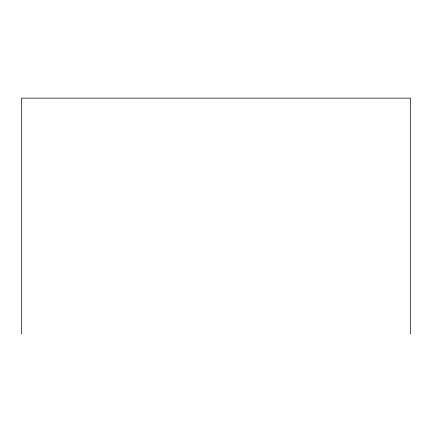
<?xml version="1.0" encoding="UTF-8"?>
<svg xmlns="http://www.w3.org/2000/svg" width="432" height="432" viewBox="0 0 432 432"><rect width="100%" height="100%" fill="white"/><g stroke="black" fill="none" stroke-linecap="round" stroke-linejoin="round"><path stroke-width="0.65" d="M410.4 333.877L410.4 98.123L21.6 98.123L21.6 333.877"/></g></svg>
